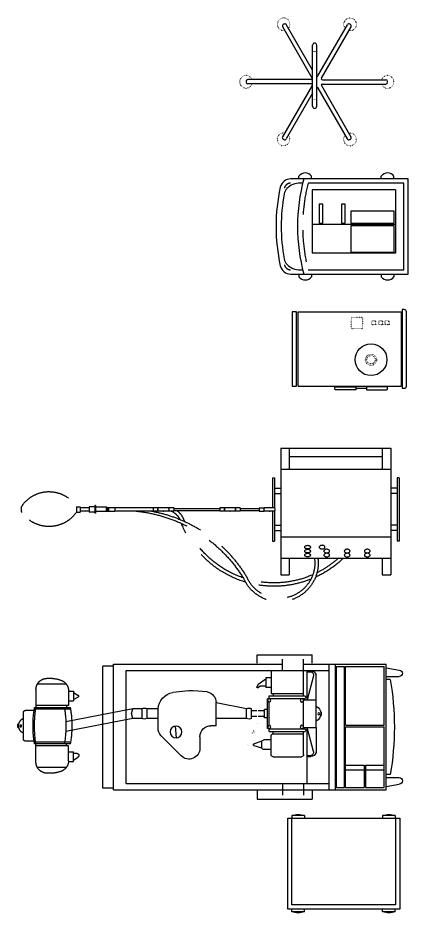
# Model space of a CAD drawing. Header units: millimetres. Extents: x -6176 to 11988, y -1403 to 10916.
# Drawn here: x 5726 to 7202, y 3518 to 6906 of the extents above; entities that cross this region are included whole.
import ezdxf

# ---------------------------------------------------------------- set-up
doc = ezdxf.new("R2010")
doc.units = ezdxf.units.MM
for name, pattern in [('DASHED', [0.75, 0.5, -0.25]), ('DASHED2', [0.375, 0.25, -0.125]), ('DOT2', [0.125, 0, -0.125]), ('HIDDEN', [0.375, 0.25, -0.125])]:
    doc.linetypes.add(name, pattern=pattern)

# ---------------------------------------------------------------- blocks, each defined once
blk = doc.blocks.new('H-XR10')
at = {"color": 0}
for p, q in [((-0.6495, 0.3017), (-0.6495, 0.3417)), ((-0.6495, 0.3417), (-0.3895, 0.3417)), ((-0.3895, 0.3017), (-0.3895, 0.3417)), ((-1.3284, 0.297), (-1.3284, -0.297)), ((-1.3284, 0.297), (-0.0395, 0.297)), ((-0.5295, 0.267), (-0.5295, 0.3217)), ((-0.4295, 0.267), (-0.4295, 0.3217)), ((-0.3082, 0.297), (-0.3082, -0.297)), ((-0.2782, 0.297), (-0.2782, -0.297)), ((-0.0395, 0.297), (-0.0395, -0.297)), ((-1.3784, 0.2883), (-1.3784, -0.2883)), ((-1.2683, 0.267), (-1.2683, -0.267)), ((-1.2683, 0.267), (-0.3082, 0.267)), ((-0.4125, 0.267), (-0.4125, 0.0026)), ((-0.273, 0.2858), (-0.273, -0.2858)), ((-0.273, 0.2858), (-0.2352, 0.2858)), ((-0.2352, 0.2858), (-0.2352, -0.2858)), ((-0.2305, 0.2858), (-0.1426, 0.2858)), ((-0.2305, 0.2858), (-0.2305, 0.1808)), ((-0.1426, 0.1808), (-0.1426, 0.2858)), ((-0.1369, 0.1808), (-0.1369, 0.2858)), ((-0.1369, 0.2858), (-0.049, 0.2858)), ((-0.049, 0.2858), (-0.049, 0.1808)), ((-0.0395, 0.2806), (0.0231, 0.2694)), ((-0.0395, 0.2394), (0.0231, 0.2394)), ((-0.0197, 0.225), (-0.0395, 0.225)), ((-0.2305, 0.2024), (-0.2305, -0.0005)), ((-0.2305, 0.2024), (-0.049, 0.2024)), ((-0.2305, 0.1808), (-0.1426, 0.1808)), ((-0.1369, 0.1808), (-0.049, 0.1808)), ((-0.049, 0.2024), (-0.049, -0.0005)), ((-1.0082, 0.1365), (-1.1026, 0.0417)), ((-0.5832, 0.1302), (-0.5832, 0.0419)), ((-0.5732, 0.1402), (-0.4395, 0.1402)), ((-0.4295, 0.1302), (-0.4295, 0.0215)), ((-0.4125, 0.1394), (-0.3957, 0.1394)), ((-0.4125, 0.1352), (-0.3957, 0.1352)), ((-0.9193, 0.0455), (-0.9193, 0.0998)), ((-0.6271, 0.1), (-0.6633, 0.0881)), ((-0.6271, 0.0963), (-0.6271, 0.0706)), ((-0.5832, 0.1063), (-0.6171, 0.1063)), ((-0.3831, 0.1153), (-0.4125, 0.0026)), ((-0.37, 0.0026), (-0.37, 0.12)), ((-1.0303, 0.0507), (-1.0351, -0.0045)), ((-0.6271, 0.067), (-0.6633, 0.0788)), ((-0.5832, 0.0606), (-0.6171, 0.0606)), ((-1.1178, 0.005), (-1.1178, -0.0859)), ((-0.5921, 0.007), (-0.5998, 0.007)), ((-0.5998, 0.007), (-0.5998, -0.1337)), ((-0.5921, 0.0215), (-0.5921, 0.007)), ((-0.5921, 0.0215), (-0.4223, 0.0215)), ((-0.5921, 0.0079), (-0.4223, 0.0079)), ((-0.5732, 0.0319), (-0.4295, 0.0319)), ((-0.5732, 0.0319), (-0.5732, 0.0215)), ((-0.4295, 0.0079), (-0.4295, -0.1347)), ((-0.4295, 0.0026), (-0.37, 0.0026)), ((-0.37, 0.0026), (-0.37, -0.2468)), ((-1.1178, -0.0408), (-1.1697, -0.0408)), ((-0.8428, -0.0065), (-0.8673, -0.0065)), ((-0.8428, -0.0065), (-0.8428, -0.1154)), ((-0.6998, -0.0408), (-0.8428, -0.0408)), ((-0.6998, -0.0405), (-0.6998, -0.0863)), ((-0.6749, -0.0405), (-0.6749, -0.0863)), ((-0.5921, -0.0085), (-0.5921, -0.1183)), ((-0.2305, -0.0005), (-0.049, -0.0005)), ((-0.2305, -0.0089), (-0.049, -0.0089)), ((-0.2305, -0.0089), (-0.2305, -0.2858)), ((-0.049, -0.0089), (-0.049, -0.2858)), ((-0.6498, -0.0499), (-0.6749, -0.0499)), ((-0.65, -0.0768), (-0.6749, -0.0768)), ((-0.6147, -0.0768), (-0.644, -0.0768)), ((-0.6147, -0.0499), (-0.6439, -0.0499)), ((-0.5998, -0.0444), (-0.6147, -0.0444)), ((-0.6147, -0.0444), (-0.6147, -0.0824)), ((-0.5998, -0.0824), (-0.6147, -0.0824)), ((-0.3479, -0.0558), (-0.3441, -0.0558)), ((-0.3479, -0.0709), (-0.3441, -0.0709)), ((-0.3441, -0.0558), (-0.3441, -0.0709)), ((-1.1178, -0.0859), (-1.1697, -0.0859)), ((-0.6998, -0.0859), (-0.8428, -0.1142)), ((-0.9725, -0.1716), (-1.0478, -0.1642)), ((-0.8846, -0.1664), (-0.9518, -0.1717)), ((-0.5921, -0.1337), (-0.5998, -0.1337)), ((-0.5921, -0.1337), (-0.5921, -0.1483)), ((-0.5921, -0.1347), (-0.4223, -0.1347)), ((-0.5921, -0.1483), (-0.4223, -0.1483)), ((-0.5832, -0.267), (-0.5832, -0.1587)), ((-0.5832, -0.1587), (-0.4295, -0.1587)), ((-0.5732, -0.1587), (-0.5732, -0.1483)), ((-0.4295, -0.1294), (-0.37, -0.1294)), ((-0.4295, -0.1483), (-0.4295, -0.267)), ((-0.4125, -0.1294), (-0.4125, -0.267)), ((-0.3831, -0.2421), (-0.4125, -0.1294)), ((-0.6438, -0.2013), (-0.6511, -0.19)), ((-0.6348, -0.1938), (-0.6442, -0.1861)), ((-0.6071, -0.2261), (-0.6438, -0.2013)), ((-0.6071, -0.1938), (-0.6348, -0.1938)), ((-0.6071, -0.2331), (-0.6071, -0.1874)), ((-0.5832, -0.1874), (-0.6071, -0.1874)), ((-0.5832, -0.2331), (-0.6071, -0.2331)), ((-0.0197, -0.225), (-0.0395, -0.225)), ((-0.0395, -0.2394), (0.0231, -0.2394)), ((-1.3284, -0.2883), (-1.3784, -0.2883)), ((-1.2683, -0.267), (-0.3082, -0.267)), ((-0.5295, -0.267), (-0.5295, -0.3217)), ((-0.4295, -0.267), (-0.4295, -0.3217)), ((-0.4125, -0.262), (-0.3957, -0.262)), ((-0.4125, -0.2662), (-0.3957, -0.2662)), ((-0.273, -0.2858), (-0.2352, -0.2858)), ((-0.2305, -0.2858), (-0.049, -0.2858)), ((-0.0395, -0.2806), (0.0231, -0.2694)), ((-1.3284, -0.297), (-0.5295, -0.297)), ((-0.6495, -0.3017), (-0.6495, -0.3417)), ((-0.4295, -0.297), (-0.0395, -0.297)), ((-0.3895, -0.3017), (-0.3895, -0.3417)), ((-0.6495, -0.3417), (-0.3895, -0.3417))]:
    blk.add_line(p, q, dxfattribs=at)
at = {"color": 0, "ltscale": 20}
for p, q in [((-1.3284, 0.2883), (-1.3784, 0.2883)), ((-1.2376, -0.0408), (-1.2435, -0.0634)), ((-1.1935, -0.0408), (-1.2376, -0.0408)), ((-1.1935, -0.0405), (-1.1935, -0.0863)), ((-1.1697, -0.0405), (-1.1697, -0.0863)), ((-1.2435, -0.0634), (-1.2376, -0.0859)), ((-1.1935, -0.0859), (-1.2376, -0.0859))]:
    blk.add_line(p, q, dxfattribs=at)
at = {"color": 0, "linetype": 'DASHED2', "ltscale": 20}
for p, q in [((-1.5515, 0.1912), (-1.6884, 0.1912)), ((-1.6949, 0.1661), (-1.6949, 0.0789)), ((-1.5412, 0.1636), (-1.5173, 0.1636)), ((-1.5412, 0.1602), (-1.5412, 0.0893)), ((-1.5173, 0.1636), (-1.5173, 0.1179)), ((-1.5173, 0.1564), (-1.4966, 0.1425)), ((-1.5412, 0.0893), (-1.6949, 0.0893)), ((-1.5512, 0.0893), (-1.5512, 0.0789)), ((-1.5412, 0.1179), (-1.5173, 0.1179)), ((-1.5173, 0.1242), (-1.5022, 0.1242)), ((-1.7544, 0.0567), (-1.7544, -0.0688)), ((-1.7021, 0.0667), (-1.7444, 0.0667)), ((-1.5323, 0.0789), (-1.7021, 0.0789)), ((-1.5323, 0.0721), (-1.7021, 0.0721)), ((-1.7765, 0.0015), (-1.7803, 0.0015)), ((-1.2376, -0.0408), (-1.5542, 0.0208)), ((-1.7765, -0.0136), (-1.7803, -0.0136)), ((-1.2376, -0.0859), (-1.5538, -0.0244)), ((-1.7021, -0.0788), (-1.7444, -0.0788)), ((-1.5323, -0.0842), (-1.7021, -0.0842)), ((-1.5323, -0.091), (-1.7021, -0.091)), ((-1.6949, -0.1782), (-1.6949, -0.091)), ((-1.5412, -0.1014), (-1.6949, -0.1014)), ((-1.5512, -0.1014), (-1.5512, -0.091)), ((-1.5412, -0.1723), (-1.5412, -0.1014)), ((-1.5412, -0.1237), (-1.5173, -0.1237)), ((-1.5173, -0.1694), (-1.5173, -0.1237)), ((-1.5173, -0.1301), (-1.4965, -0.1419)), ((-1.5173, -0.1631), (-1.4965, -0.1512)), ((-1.5515, -0.2033), (-1.6884, -0.2033)), ((-1.5412, -0.1694), (-1.5173, -0.1694))]:
    blk.add_line(p, q, dxfattribs=at)
at = {"color": 0, "linetype": 'DASHED2', "ltscale": 0.1}
blk.add_line((-1.7803, 0.0015), (-1.7803, -0.0136), dxfattribs=at)
at = {"color": 0}
for points in [[(-0.6633, 0.0881, 0.151654), (-0.6643, 0.0878, 0.106973), (-0.6653, 0.0868, 0.074588), (-0.6659, 0.0853, 0.06125), (-0.6661, 0.0835, 0.06125), (-0.6659, 0.0816, 0.074588), (-0.6653, 0.0801, 0.106973), (-0.6643, 0.0791, 0.151654), (-0.6633, 0.0788, 0.151654)], [(-0.6442, -0.1861, 0.200553), (-0.6446, -0.1857, 0.09802), (-0.6458, -0.1856, 0.055163), (-0.647, -0.1859, 0.041981), (-0.6485, -0.1866, 0.041981), (-0.6498, -0.1875, 0.055163), (-0.6507, -0.1884, 0.09802), (-0.6512, -0.1894, 0.200553), (-0.6511, -0.19, 0.200553)], [(-0.6511, -0.19, 0.029651), (-0.6511, -0.19, 0.09802)]]:
    blk.add_lwpolyline(points, format="xyb", dxfattribs=at)
at = {"color": 0, "linetype": 'DOT2', "ltscale": 10}
blk.add_lwpolyline([(-0.6512, -0.1892, 0.00335), (-0.6498, -0.0166, 0.289016), (-0.667, 0.0184, 0.346003), (-0.8554, -0.0034, 0.233332)], format="xyb", dxfattribs=at)
at = {"color": 0, "linetype": 'DASHED2', "ltscale": 20}
blk.add_lwpolyline([(-1.4965, -0.1419, -0.151654), (-1.4955, -0.1422, -0.106973), (-1.4945, -0.1432, -0.074588), (-1.4939, -0.1447, -0.06125), (-1.4936, -0.1466, -0.06125), (-1.4939, -0.1484, -0.074588), (-1.4945, -0.1499, -0.106973), (-1.4955, -0.1509, -0.151654), (-1.4965, -0.1512, -0.151654)], format="xyb", dxfattribs=at)
at = {"color": 0}
for centre, radius in [((-1.0327, 0.0231), 0.0277), ((-0.5921, -0.0008), 0.00772), ((-0.4372, -0.0008), 0.00772), ((-0.3573, -0.0625), 0.00424), ((-0.5921, -0.126), 0.00772), ((-0.4372, -0.126), 0.00772)]:
    blk.add_circle(centre, radius, dxfattribs=at)
at = {"color": 0, "linetype": 'DASHED2', "ltscale": 20}
blk.add_circle((-1.767, -0.0052), 0.00424, dxfattribs=at)
at = {"color": 0, "linetype": 'DOT2', "ltscale": 10}
for centre, radius, start, end in [((-0.8543, 0.0873), 0.1905, 0.2301, 176.1346), ((-0.8513, 0.0877), 0.1852, 358.6909, 173.2949), ((-0.8894, -0.0158), 0.2196, 27.0825, 127.7216), ((-0.8906, -0.0175), 0.2275, 26.7873, 124.1037), ((-0.7488, 0.0073), 0.1151, 43.579, 186.8548), ((-0.7474, 0.009), 0.1087, 41.1633, 188.2103), ((-0.9034, -0.0311), 0.2451, 12.9779, 28.2807), ((-0.7473, -0.1123), 0.1595, 58.4399, 132.9817), ((-0.9034, -0.0311), 0.2391, 14.323, 28.8379), ((-0.9034, -0.0311), 0.2391, 355.6029, 12.3678), ((-0.6861, -0.0127), 0.0426, 353.9593, 58.4399), ((-0.9034, -0.0311), 0.2451, 355.6029, 10.9198), ((-12.8471, -0.0066), 12.2034, 359.15958, 359.95029)]:
    blk.add_arc(centre, radius, start, end, dxfattribs=at)
at = {"color": 0}
for centre, radius, start, end in [((0.0231, 0.2544), 0.015, 270, 90), ((-1.2911, 0), 1.2911, 349.9655, 10.0345), ((-0.9713, 0.0998), 0.052, 0, 135.1245), ((-0.5732, 0.1302), 0.01, 90, 180), ((-0.4395, 0.1302), 0.01, 0, 90), ((-0.3993, 0.119), 0.0166, 347.2917, 80.582), ((-0.3958, 0.1126), 0.0268, 16.031, 90.2442), ((-0.6171, 0.0963), 0.01, 90, 180), ((-0.8673, 0.0455), 0.052, 180, 270), ((-0.6171, 0.0706), 0.01, 180, 270), ((-1.0658, 0.005), 0.052, 135.1245, 180), ((-0.5732, 0.0419), 0.01, 180, 270), ((-0.4274, 0.0147), 0.00851, 306.8699, 53.1301), ((-0.6874, -0.0638), 0.0264, 61.9275, 118.0725), ((-0.3856, -0.0634), 0.0384, 293.8547, 66.1453), ((-1.0315, -0.0792), 0.0865, 184.4576, 259.185), ((-0.8948, -0.1154), 0.052, 281.2633, 0), ((-0.6874, -0.063), 0.0264, 241.9275, 298.0725), ((-0.4274, -0.1415), 0.00851, 306.8699, 53.1301), ((-0.962, -0.1207), 0.052, 258.338, 281.2633), ((-0.3993, -0.2458), 0.0166, 279.418, 12.7083), ((-0.3958, -0.2394), 0.0268, 269.7558, 343.969), ((0.0231, -0.2544), 0.015, 270, 90)]:
    blk.add_arc(centre, radius, start, end, dxfattribs=at)
at = {"color": 0, "linetype": 'DASHED2', "ltscale": 20}
for centre, radius, start, end in [((-1.6429, 0.1661), 0.052, 97.0638, 180), ((-1.63, 0.0625), 0.1564, 69.3283, 97.0638), ((-1.5932, 0.1602), 0.052, 0, 69.3283), ((-1.5022, 0.1342), 0.01, 270, 56.0629), ((-1.7444, 0.0567), 0.01, 90, 180), ((-1.1958, -0.0061), 0.5131, 170.3428, 189.6572), ((-1.1958, -0.0061), 0.5063, 170.3428, 189.6572), ((-2.0598, -0.0061), 0.5063, 350.3428, 9.6572), ((-2.0385, -0.0061), 0.5131, 350.3428, 9.6572), ((-1.7388, -0.0061), 0.0384, 113.8547, 246.1453), ((-1.7444, -0.0688), 0.01, 180, 270), ((-1.6429, -0.1782), 0.052, 180, 262.9362), ((-1.5932, -0.1723), 0.052, 290.6717, 0), ((-1.63, -0.0746), 0.1564, 262.9362, 290.6717)]:
    blk.add_arc(centre, radius, start, end, dxfattribs=at)
at = {"color": 0, "ltscale": 20}
for centre, start, end in [((-1.1816, -0.0617), 60.709, 119.291), ((-1.1816, -0.0651), 240.709, 299.291)]:
    blk.add_arc(centre, 0.0243, start, end, dxfattribs=at)
blk = doc.blocks.new('ME17429-P')
at = {"color": 0}
for p, q in [((6.2253, 4.7195), (5.7053, 4.7195)), ((5.7053, 4.7195), (5.7053, 4.1195)), ((5.7453, 4.7195), (5.7453, 4.6195)), ((6.1853, 4.7195), (6.1853, 4.6195)), ((6.2253, 4.7195), (6.2253, 4.1195)), ((6.1853, 4.6795), (5.7453, 4.6795)), ((6.2253, 4.6195), (5.7053, 4.6195)), ((5.6653, 4.5795), (5.6653, 4.2795)), ((5.6653, 4.5795), (5.6753, 4.5795)), ((5.6753, 4.5795), (5.6753, 4.2795)), ((6.2553, 4.5795), (6.2553, 4.4375)), ((6.2653, 4.5795), (6.2553, 4.5795)), ((6.2653, 4.5795), (6.2653, 4.4375)), ((5.6753, 4.5295), (5.7053, 4.5295)), ((5.6753, 4.5045), (5.7053, 4.5045)), ((6.2553, 4.5295), (6.2253, 4.5295)), ((6.2553, 4.5045), (6.2253, 4.5045)), ((6.2553, 4.4215), (6.2553, 4.2795)), ((6.2653, 4.4215), (6.2653, 4.2795)), ((5.6753, 4.3545), (5.7053, 4.3545)), ((5.6753, 4.3295), (5.7053, 4.3295)), ((6.2553, 4.3545), (6.2253, 4.3545)), ((6.2553, 4.3295), (6.2253, 4.3295)), ((5.6653, 4.2795), (5.6753, 4.2795)), ((6.2253, 4.2995), (5.7053, 4.2995)), ((6.2653, 4.2795), (6.2553, 4.2795)), ((6.2253, 4.1995), (5.7053, 4.1995)), ((5.7453, 4.1995), (5.7453, 4.1195)), ((6.1853, 4.1995), (6.1853, 4.1195)), ((5.7453, 4.1195), (5.7053, 4.1195)), ((6.2253, 4.1195), (6.1853, 4.1195))]:
    blk.add_line(p, q, dxfattribs=at)
at = {"color": 0, "linetype": 'HIDDEN'}
for p, q in [((7.1016, 4.4478), (7.1055, 4.4478)), ((7.1016, 4.4478), (7.1016, 4.4112)), ((7.1055, 4.4478), (7.1055, 4.4112)), ((6.2551, 4.4375), (6.3025, 4.4375)), ((6.2551, 4.4215), (6.3025, 4.4215)), ((6.3271, 4.4375), (6.3035, 4.4375)), ((6.3271, 4.4215), (6.3035, 4.4215)), ((6.3271, 4.4375), (6.3271, 4.4215)), ((6.4168, 4.4345), (6.3271, 4.4345)), ((6.4168, 4.4245), (6.3271, 4.4245)), ((6.4168, 4.4375), (6.4168, 4.4215)), ((6.4168, 4.4375), (6.4404, 4.4375)), ((6.4168, 4.4215), (6.4404, 4.4215)), ((6.4415, 4.4375), (6.4889, 4.4375)), ((6.4415, 4.4215), (6.4889, 4.4215)), ((6.4899, 4.4375), (6.5135, 4.4375)), ((6.4899, 4.4215), (6.5135, 4.4215)), ((6.5135, 4.4375), (6.5135, 4.4215)), ((6.732, 4.4345), (6.5135, 4.4345)), ((6.732, 4.4245), (6.5135, 4.4245)), ((6.732, 4.4375), (6.7556, 4.4375)), ((6.732, 4.4375), (6.732, 4.4215)), ((6.732, 4.4215), (6.7556, 4.4215)), ((6.7566, 4.4375), (6.804, 4.4375)), ((6.7566, 4.4215), (6.804, 4.4215)), ((6.805, 4.4375), (7.0106, 4.4375)), ((6.805, 4.4215), (7.0106, 4.4215)), ((6.8287, 4.4375), (6.8287, 4.4215)), ((7.0106, 4.4381), (7.0106, 4.421)), ((7.0395, 4.4381), (7.0106, 4.4381)), ((7.0395, 4.421), (7.0106, 4.421)), ((7.0395, 4.4381), (7.0395, 4.421)), ((7.0472, 4.4381), (7.0503, 4.4396)), ((7.0472, 4.4381), (7.0472, 4.421)), ((7.0472, 4.421), (7.0503, 4.4195)), ((7.0503, 4.4396), (7.1016, 4.4396)), ((7.0503, 4.4396), (7.0503, 4.4195)), ((7.0503, 4.421), (7.0503, 4.4381)), ((7.0503, 4.4195), (7.1016, 4.4195)), ((7.1016, 4.4112), (7.1055, 4.4112)), ((7.1055, 4.4426), (7.1314, 4.4426)), ((7.1055, 4.4165), (7.1314, 4.4165)), ((7.1314, 4.4426), (7.1314, 4.4165)), ((7.1314, 4.4376), (7.1739, 4.4376)), ((7.1314, 4.4215), (7.1739, 4.4215)), ((7.1919, 4.4426), (7.1739, 4.4426)), ((7.1739, 4.4426), (7.1739, 4.4165)), ((7.1919, 4.4165), (7.1739, 4.4165)), ((7.1919, 4.4426), (7.1919, 4.4165))]:
    blk.add_line(p, q, dxfattribs=at)
blk.add_lwpolyline([(7.1919, 4.4165, 0.519265), (7.4498, 4.4147, 0.130311), (7.4503, 4.4449, 0.541446), (7.1919, 4.4426)], format="xyb", dxfattribs=at)
at = {"color": 0}
for points in [[(5.8299, 4.2325, -0.14448), (5.829, 4.2294, -0.107176), (5.8259, 4.2263, -0.077753), (5.8218, 4.2245, -0.064938), (5.8164, 4.2238, -0.064938), (5.811, 4.2245, -0.077753), (5.8068, 4.2263, -0.107176), (5.8038, 4.2294, -0.14448), (5.8029, 4.2325, -0.14448), (5.8038, 4.2355, -0.107176), (5.8068, 4.2386, -0.077753), (5.811, 4.2404, -0.064938), (5.8164, 4.2411, -0.064938), (5.8218, 4.2404, -0.077753), (5.8259, 4.2386, -0.107176), (5.829, 4.2355, -0.14448)], [(5.9249, 4.2325, -0.14448), (5.924, 4.2294, -0.107176), (5.9209, 4.2263, -0.077753), (5.9168, 4.2245, -0.064938), (5.9114, 4.2238, -0.064938), (5.906, 4.2245, -0.077753), (5.9019, 4.2263, -0.107176), (5.8988, 4.2294, -0.14448), (5.8979, 4.2325, -0.14448), (5.8988, 4.2355, -0.107176), (5.9019, 4.2386, -0.077753), (5.906, 4.2404, -0.064938), (5.9114, 4.2411, -0.064938), (5.9168, 4.2404, -0.077753), (5.9209, 4.2386, -0.107176), (5.924, 4.2355, -0.14448)], [(6.0216, 4.2325, -0.14448), (6.0207, 4.2294, -0.107176), (6.0177, 4.2263, -0.077753), (6.0135, 4.2245, -0.064938), (6.0081, 4.2238, -0.064938), (6.0027, 4.2245, -0.077753), (5.9986, 4.2263, -0.107176), (5.9955, 4.2294, -0.14448), (5.9946, 4.2325, -0.14448), (5.9955, 4.2355, -0.107176), (5.9986, 4.2386, -0.077753), (6.0027, 4.2404, -0.064938), (6.0081, 4.2411, -0.064938), (6.0135, 4.2404, -0.077753), (6.0177, 4.2386, -0.107176), (6.0207, 4.2355, -0.14448)], [(6.0437, 4.2511, -0.14448), (6.0428, 4.248, -0.107176), (6.0397, 4.245, -0.077753), (6.0356, 4.2432, -0.064938), (6.0302, 4.2425, -0.064938), (6.0248, 4.2432, -0.077753), (6.0206, 4.245, -0.107176), (6.0176, 4.248, -0.14448), (6.0167, 4.2511, -0.14448), (6.0176, 4.2542, -0.107176), (6.0206, 4.2572, -0.077753), (6.0248, 4.2591, -0.064938), (6.0302, 4.2598, -0.064938), (6.0356, 4.2591, -0.077753), (6.0397, 4.2572, -0.107176), (6.0428, 4.2542, -0.14448)], [(6.085, 4.2511, 0.14448), (6.0859, 4.248, 0.107176), (6.0889, 4.245, 0.077753), (6.0931, 4.2432, 0.064938), (6.0985, 4.2425, 0.064938), (6.1039, 4.2432, 0.077753), (6.108, 4.245, 0.107176), (6.1111, 4.248, 0.14448), (6.112, 4.2511, 0.14448), (6.1111, 4.2542, 0.107176), (6.108, 4.2572, 0.077753), (6.1039, 4.2591, 0.064938), (6.0985, 4.2598, 0.064938), (6.0931, 4.2591, 0.077753), (6.0889, 4.2572, 0.107176), (6.0859, 4.2542, 0.14448)], [(6.085, 4.2325, 0.14448), (6.0859, 4.2294, 0.107176), (6.0889, 4.2263, 0.077753), (6.0931, 4.2245, 0.064938), (6.0985, 4.2238, 0.064938), (6.1039, 4.2245, 0.077753), (6.108, 4.2263, 0.107176), (6.1111, 4.2294, 0.14448), (6.112, 4.2325, 0.14448), (6.1111, 4.2355, 0.107176), (6.108, 4.2386, 0.077753), (6.1039, 4.2404, 0.064938), (6.0985, 4.2411, 0.064938), (6.0931, 4.2404, 0.077753), (6.0889, 4.2386, 0.107176), (6.0859, 4.2355, 0.14448)], [(5.8299, 4.2138, -0.14448), (5.829, 4.2107, -0.107176), (5.8259, 4.2077, -0.077753), (5.8218, 4.2059, -0.064938), (5.8164, 4.2052, -0.064938), (5.811, 4.2059, -0.077753), (5.8068, 4.2077, -0.107176), (5.8038, 4.2107, -0.14448), (5.8029, 4.2138, -0.14448), (5.8038, 4.2169, -0.107176), (5.8068, 4.2199, -0.077753), (5.811, 4.2218, -0.064938), (5.8164, 4.2225, -0.064938), (5.8218, 4.2218, -0.077753), (5.8259, 4.2199, -0.107176), (5.829, 4.2169, -0.14448)], [(5.9249, 4.2138, -0.14448), (5.924, 4.2107, -0.107176), (5.9209, 4.2077, -0.077753), (5.9168, 4.2059, -0.064938), (5.9114, 4.2052, -0.064938), (5.906, 4.2059, -0.077753), (5.9019, 4.2077, -0.107176), (5.8988, 4.2107, -0.14448), (5.8979, 4.2138, -0.14448), (5.8988, 4.2169, -0.107176), (5.9019, 4.2199, -0.077753), (5.906, 4.2218, -0.064938), (5.9114, 4.2225, -0.064938), (5.9168, 4.2218, -0.077753), (5.9209, 4.2199, -0.107176), (5.924, 4.2169, -0.14448)], [(6.0216, 4.2138, -0.14448), (6.0207, 4.2107, -0.107176), (6.0177, 4.2077, -0.077753), (6.0135, 4.2059, -0.064938), (6.0081, 4.2052, -0.064938), (6.0027, 4.2059, -0.077753), (5.9986, 4.2077, -0.107176), (5.9955, 4.2107, -0.14448), (5.9946, 4.2138, -0.14448), (5.9955, 4.2169, -0.107176), (5.9986, 4.2199, -0.077753), (6.0027, 4.2218, -0.064938), (6.0081, 4.2225, -0.064938), (6.0135, 4.2218, -0.077753), (6.0177, 4.2199, -0.107176), (6.0207, 4.2169, -0.14448)], [(6.085, 4.2138, 0.14448), (6.0859, 4.2107, 0.107176), (6.0889, 4.2077, 0.077753), (6.0931, 4.2059, 0.064938), (6.0985, 4.2052, 0.064938), (6.1039, 4.2059, 0.077753), (6.108, 4.2077, 0.107176), (6.1111, 4.2107, 0.14448), (6.112, 4.2138, 0.14448), (6.1111, 4.2169, 0.107176), (6.108, 4.2199, 0.077753), (6.1039, 4.2218, 0.064938), (6.0985, 4.2225, 0.064938), (6.0931, 4.2218, 0.077753), (6.0889, 4.2199, 0.107176), (6.0859, 4.2169, 0.14448)]]:
    blk.add_lwpolyline(points, format="xyb", close=True, dxfattribs=at)
for centre, radius, start, end in [((6.2788, 4.4295), 0.025, 161.3371, 198.6629), ((6.2788, 4.4375), 0.00146, 0, 180), ((6.2788, 4.4215), 0.00146, 180, 0)]:
    blk.add_arc(centre, radius, start, end, dxfattribs=at)
at = {"color": 0, "linetype": 'HIDDEN'}
for centre, radius, start, end in [((6.2788, 4.4295), 0.025, 341.3371, 18.6629), ((6.2788, 4.4295), 0.026, 342.0798, 17.9202), ((6.9541, 3.7716), 0.6604, 100.2307, 149.7942), ((6.9764, 3.7507), 0.6742, 95.7503, 149.2103), ((6.4652, 4.4295), 0.026, 162.0798, 197.9202), ((6.4652, 4.4295), 0.025, 161.3371, 198.6629), ((6.4652, 4.4375), 0.00146, 0, 180), ((6.4652, 4.4215), 0.00146, 180, 0), ((6.4652, 4.4295), 0.025, 341.3371, 18.6629), ((6.4652, 4.4295), 0.026, 342.0798, 17.9202), ((6.777, 4.3453), 0.0994, 127.1291, 163.6983), ((6.777, 4.3453), 0.0834, 113.9075, 153.8201), ((6.7803, 4.4295), 0.026, 162.0798, 197.9202), ((6.7803, 4.4295), 0.025, 161.3371, 198.6629), ((6.7803, 4.4375), 0.00146, 0, 180), ((6.7803, 4.4215), 0.00146, 180, 0), ((6.7803, 4.4295), 0.025, 341.3371, 18.6629), ((6.7803, 4.4295), 0.026, 342.0798, 17.9202), ((7.0433, 4.4448), 0.00768, 239.891, 300.109), ((7.0433, 4.4143), 0.00768, 59.891, 120.109), ((6.2575, 4.5375), 0.4714, 286.5698, 338.3625), ((6.2575, 4.5375), 0.4554, 288.7022, 336.136), ((6.2575, 4.5375), 0.4714, 225.8047, 245.4292), ((6.2575, 4.5375), 0.4554, 227.9155, 243.5388), ((6.2322, 4.1765), 0.1837, 172.8107, 334.3262), ((6.2322, 4.1765), 0.1677, 172.1207, 334.3262), ((6.2575, 4.5375), 0.4554, 246.2541, 285.7449), ((6.2575, 4.5375), 0.4714, 248.3112, 283.6877)]:
    blk.add_arc(centre, radius, start, end, dxfattribs=at)
blk = doc.blocks.new('ME11129-P')
at = {"color": 0}
for p, q in [((0, 0.3), (0.395, 0.3)), ((0, 0), (0, 0.3)), ((0.395, 0), (0.395, 0.3)), ((0, 0.1631), (0.395, 0.1631)), ((0, 0), (0.395, 0))]:
    blk.add_line(p, q, dxfattribs=at)
for points in [[(0.0075, 0.2943), (0.0075, 0.1703), (0.2112, 0.1703), (0.2112, 0.2943)], [(0.0075, 0.1574), (0.0075, 0.1), (0.2124, 0.1), (0.2124, 0.1574)], [(0.2393, 0.1574), (0.2393, 0.0673), (0.2557, 0.0673), (0.2557, 0.1574)], [(0.3447, 0.1574), (0.3447, 0.0673), (0.3611, 0.0673), (0.3611, 0.1574)]]:
    blk.add_lwpolyline(points, close=True, dxfattribs=at)
blk = doc.blocks.new('HG-HF10')
at = {"color": 0}
for p, q in [((-0.225, 0.6246), (-0.225, 0.0691)), ((0.225, 0.6246), (-0.225, 0.6246)), ((-0.205, 0.6046), (-0.205, 0.1516)), ((0.205, 0.6046), (-0.205, 0.6046)), ((0.205, 0.1516), (0.205, 0.6046)), ((0.225, 0.0691), (0.225, 0.6246)), ((-0.225, 0.5577), (-0.2379, 0.5577)), ((0.225, 0.5577), (0.2379, 0.5577)), ((-0.225, 0.4977), (-0.2379, 0.4977)), ((0.225, 0.4977), (0.2379, 0.4977)), ((-0.225, 0.1683), (-0.2379, 0.1683)), ((0.225, 0.1683), (0.2379, 0.1683)), ((-0.225, 0.1083), (-0.2379, 0.1083)), ((-0.205, 0.1262), (-0.205, 0.1146)), ((0.205, 0.1146), (0.205, 0.1262)), ((0.225, 0.1083), (0.2379, 0.1083))]:
    blk.add_line(p, q, dxfattribs=at)
for centre, radius, start, end in [((-0.2154, 0.5277), 0.0375, 126.8699, 233.1301), ((0.2154, 0.5277), 0.0375, 306.8699, 53.1301), ((-0.2154, 0.1383), 0.0375, 126.8699, 233.1301), ((0, 0.9616), 0.8602, 254.8369, 285.1631), ((0.2154, 0.1383), 0.0375, 306.8699, 53.1301), ((-0.175, 0.0691), 0.05, 180, 257.526), ((0.175, 0.0691), 0.05, 282.474, 0), ((0, 0.8602), 0.8602, 257.526, 282.474)]:
    blk.add_arc(centre, radius, start, end, dxfattribs=at)
at = {"color": 0, "linetype": 'DASHED', "ltscale": 0.3}
for centre, radius, start, end in [((0, 0.9616), 0.8356, 255.7991, 284.2009), ((-0.175, 0.0691), 0.03, 180, 257.526), ((0.175, 0.0691), 0.03, 282.474, 0)]:
    blk.add_arc(centre, radius, start, end, dxfattribs=at)
at = {"color": 0, "ltscale": 0.3}
for centre, radius, start, end in [((-0.1218, 0.1122), 0.0833, 178.3944, 226.825), ((0.1218, 0.1122), 0.0833, 313.175, 1.6056), ((-0.1445, 0.088), 0.05, 226.825, 259.3995), ((0.1445, 0.088), 0.05, 280.6005, 313.175), ((0, 0.8602), 0.8356, 259.3995, 280.6005)]:
    blk.add_arc(centre, radius, start, end, dxfattribs=at)
blk = doc.blocks.new('HG-HF42')
for p, q in [((-0.0214, 0.0186), (-0.1615, 0.2612)), ((-0.0039, 0.0282), (-0.1442, 0.2712)), ((0.02, 0.0547), (0.1448, 0.2708)), ((0.0219, 0.0179), (0.1621, 0.2608)), ((0, 0.1162), (0, -0.1725)), ((0.02, 0.1162), (0.02, -0.1725)), ((-0.0258, 0.0111), (-0.3265, 0.0111)), ((0.0262, 0.0104), (0.3265, 0.0104)), ((-0.0262, -0.0089), (-0.3265, -0.0089)), ((-0.0219, -0.0164), (-0.1621, -0.2593)), ((-0.0047, -0.0268), (-0.1448, -0.2693)), ((0.0214, -0.0171), (0.1615, -0.2597)), ((0.0258, -0.0096), (0.3265, -0.0096)), ((0.02, -0.0546), (0.1442, -0.2697))]:
    blk.add_line(p, q)
at = {"color": 9, "linetype": 'DOT2', "ltscale": 0.01}
for p, q in [((0, 0.0862), (0.02, 0.0862)), ((0, 0.0852), (0.02, 0.0852)), ((0, -0.1415), (0.02, -0.1415)), ((0, -0.1425), (0.02, -0.1425))]:
    blk.add_line(p, q, dxfattribs=at)
for centre, start, end in [((-0.1568, 0.2731), 319.4712, 280.5288), ((0.1574, 0.2727), 259.4712, 220.5288), ((-0.3345, 0.0011), 19.4712, 340.5288), ((0.3345, 0.0004), 199.4712, 160.5288), ((-0.1574, -0.2712), 79.4712, 40.5288), ((0.1568, -0.2716), 139.4712, 100.5288)]:
    blk.add_arc(centre, 0.03, start, end, dxfattribs=at)
for centre, radius, start, end in [((-0.1546, 0.2652), 0.008, 120.3733, 210), ((0.0007, 0.0003), 0.315, 119.6267, 120.3733), ((-0.1511, 0.2672), 0.008, 30, 119.6267), ((0.1517, 0.2668), 0.008, 60.3733, 150), ((-0.0001, -0.0001), 0.315, 59.6267, 60.3733), ((0.1552, 0.2648), 0.008, 330, 59.6267), ((0.01, 0.1162), 0.01, 0, 180), ((-0.3265, 0.0031), 0.008, 90, 179.6267), ((-0.0195, 0.0011), 0.315, 179.6267, 180.3733), ((-0.0258, 0.0161), 0.005, 270, 30), ((0.0004, 0.0307), 0.005, 210, 265.2425), ((0.0262, 0.0154), 0.005, 150, 270), ((0.3265, 0.0024), 0.008, 0.3733, 90), ((0.0195, 0.0004), 0.315, 359.6267, 0.3733), ((-0.3265, -0.0009), 0.008, 180.3733, 270), ((-0.0262, -0.0139), 0.005, 330, 90), ((-0.0004, -0.0293), 0.005, 85.2425, 150), ((0.0258, -0.0146), 0.005, 90, 210), ((0.3265, -0.0016), 0.008, 270, 359.6267), ((0.01, -0.1725), 0.01, 180, 0), ((-0.1552, -0.2633), 0.008, 150, 239.6267), ((0.0001, 0.0016), 0.315, 239.6267, 240.3733), ((-0.1517, -0.2653), 0.008, 240.3733, 330), ((0.1511, -0.2657), 0.008, 210, 299.6267), ((-0.0007, 0.0012), 0.315, 299.6267, 300.3733), ((0.1546, -0.2637), 0.008, 300.3733, 30)]:
    blk.add_arc(centre, radius, start, end)
blk = doc.blocks.new('H-EL15')
at = {"color": 0}
for p, q in [((0.028, 0), (0.5154, 0)), ((0.5154, 0), (0.5154, -0.3526)), ((0.028, -0.3526), (0.028, 0)), ((0.028, -0.3526), (0.5154, -0.3526)), ((0.351, -0.3627), (0.301, -0.3627))]:
    blk.add_line(p, q, dxfattribs=at)
blk.add_lwpolyline([(0, -0.3526), (0.02, -0.3526), (0.02, 0), (0, 0)], close=True, dxfattribs=at)
for points in [[(0.5201, -0.3626), (0.5301, -0.3626, 0.414214), (0.5401, -0.3526), (0.5401, 0, 0.414214), (0.5301, 0.01), (0.5201, 0.01)], [(0.201, -0.3642), (0.201, -0.3612, -0.414214), (0.207, -0.3552), (0.301, -0.3552), (0.301, -0.3702), (0.207, -0.3702, -0.414214)], [(0.451, -0.3642), (0.451, -0.3612, 0.414214), (0.445, -0.3552), (0.351, -0.3552), (0.351, -0.3702), (0.445, -0.3702, 0.414214)]]:
    blk.add_lwpolyline(points, format="xyb", close=True, dxfattribs=at)
at = {"color": 0, "linetype": 'DOT2', "ltscale": 0.01}
for points in [[(0.333, -0.0806), (0.279, -0.0806), (0.279, -0.0264), (0.333, -0.0264)], [(0.3953, -0.063), (0.3759, -0.063), (0.3759, -0.0434), (0.3953, -0.0434)], [(0.4284, -0.063), (0.409, -0.063), (0.409, -0.0434), (0.4284, -0.0434)], [(0.458, -0.063), (0.4386, -0.063), (0.4386, -0.0434), (0.458, -0.0434)]]:
    blk.add_lwpolyline(points, close=True, dxfattribs=at)
for centre, radius in [((0.3858, -0.053), 0.00996), ((0.4188, -0.053), 0.00996), ((0.4484, -0.053), 0.00996), ((0.373, -0.2276), 0.0266), ((0.373, -0.2276), 0.0199)]:
    blk.add_circle(centre, radius, dxfattribs=at)
at = {"color": 0}
blk.add_circle((0.373, -0.2276), 0.075, dxfattribs=at)
blk = doc.blocks.new('HF10531-P')
for p, q in [((0.53, 0.43), (0, 0.43)), ((0, 0.43), (0, 0)), ((0.0791, 0.4424), (0.0191, 0.4424)), ((0.0191, 0.4424), (0.0191, 0.43)), ((0.0791, 0.4424), (0.0791, 0.43)), ((0.5086, 0.4424), (0.4486, 0.4424)), ((0.4486, 0.4424), (0.4486, 0.43)), ((0.5086, 0.4424), (0.5086, 0.43)), ((0.53, 0), (0.53, 0.43)), ((0.51, 0.41), (0.02, 0.41)), ((0.02, 0.41), (0.02, 0)), ((0.51, 0), (0.51, 0.41)), ((0, 0), (0.53, 0)), ((0.0191, -0.0124), (0.0191, 0)), ((0.0791, -0.0124), (0.0791, 0)), ((0.4486, -0.0124), (0.4486, 0)), ((0.5086, -0.0124), (0.5086, 0)), ((0.0791, -0.0124), (0.0191, -0.0124)), ((0.5086, -0.0124), (0.4486, -0.0124))]:
    blk.add_line(p, q)
for centre, start, end in [((0.0491, 0.3549), 71.0754, 108.9246), ((0.4786, 0.3549), 71.0754, 108.9246), ((0.0491, 0.0751), 251.0754, 288.9246), ((0.4786, 0.0751), 251.0754, 288.9246)]:
    blk.add_arc(centre, 0.0925, start, end)

msp = doc.modelspace()

# ---------------------------------------------------------------- block references
at = {"color": 0}
for name, p, xscale, yscale, zscale, rotation in [('HG-HF42', (6856.4, 6665, 0), 799.9999999999545, 799.9999999999545, 799.9999999999545, 180), ('HG-HF10', (6702, 6117, 0), 800.0000000000114, 800.0000000000114, 800.0000000000114, 270), ('ME11129-P', (7154.5, 6255.4, 0), 799.9999999999545, 799.9999999999545, 799.9999999999545, 180)]:
    msp.add_blockref(name, p, dxfattribs=dict(at, xscale=xscale, yscale=yscale, zscale=zscale, rotation=rotation))
for name, p, xscale, yscale, zscale in [('H-EL15', (6763.2, 5794.5, 0), 799.9999999999545, 799.9999999999545, 799.9999999999545), ('ME17429-P', (11700.4, 1502.4, 0), -799.9999999999545, 800.0000000000114, 800)]:
    msp.add_blockref(name, p, dxfattribs=dict(at, xscale=xscale, yscale=yscale, zscale=zscale))
at = {"color": 0, "extrusion": (0, 0, -1)}
for name, p, xscale, yscale, zscale, rotation in [('H-XR10', (-7149.8, 4222.4, 0), 799.9999999999545, 799.9999999999545, -799.9999999999998, 180), ('HF10531-P', (-6746.4, 3877.5, 0), 799.9999999999766, 799.9999999999766, -799.9999999999997, 180.0015623657538)]:
    msp.add_blockref(name, p, dxfattribs=dict(at, xscale=xscale, yscale=yscale, zscale=zscale, rotation=rotation))

doc.saveas('drawing.dxf')
